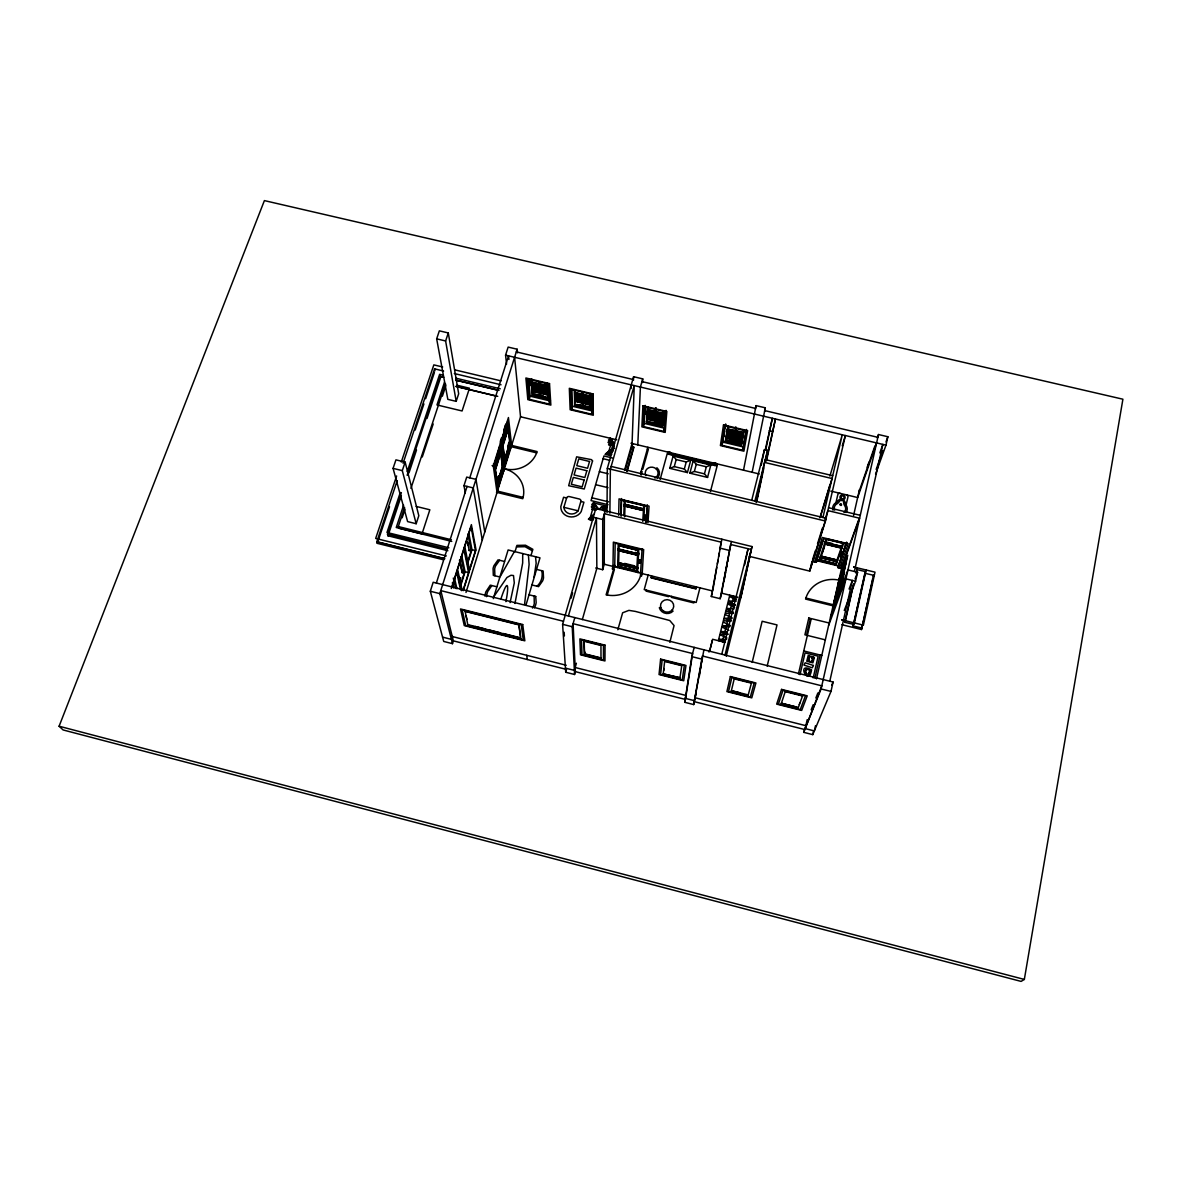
<?xml version="1.0" encoding="UTF-8"?>
<svg xmlns="http://www.w3.org/2000/svg" width="1182" height="1182" viewBox="0 0 1182 1182"><rect width="100%" height="100%" fill="white"/><g stroke="black" fill="none" stroke-linecap="round" stroke-linejoin="round"><path stroke-width="1.5" d="M503.458 457.36L503.059 454.021M595.684 567.995L602.687 569.709L602.731 519.519L606.662 506.103L594.413 503.133L590.069 518.233L593.586 519.09M607.001 512.441L607.312 468.412L633.611 376.703L642.727 378.861L642.565 382.51M531.708 383.692L547.621 386.987L531.737 383.337M531.708 382.022L547.547 385.76L531.649 382.525M547.901 391.316L532.122 387.74L547.857 391.36M547.68 390.754L532.018 386.691L547.798 390.252M531.93 385.583L547.768 389.218L532.018 385.347M531.797 384.815L547.547 388.568L531.811 384.8M609.882 513.136L610.37 469.151L634.261 385.598L632.06 443.486L624.554 470.096M548.33 397.994L532.683 394.699L532.299 386.706M609.868 455.233L609.882 453.814M593.128 520.08L593.157 518.632M612.97 566.414L613.369 542.124L643.658 549.541L642.195 573.61M618.674 515.293L619.043 498.863L649.051 506.147L648.002 522.444M617.639 567.567L618.201 545.109L638.738 550.147L637.512 572.457M618.555 566.385L618.644 564.213L636.847 568.705L636.743 570.729L618.585 566.252M619.102 545.67L618.969 549.083L637.6 553.649L637.822 550.265L619.102 545.67L637.822 550.265M620.757 514.333L621.244 500.149M621.126 516.238L621.584 498.553M623.786 515.588L624.288 500.267M624.672 516.83L624.997 506.192L643.407 510.668L642.757 521.38M625.056 504.3L643.466 508.925L625.027 504.433L625.13 500.991L642.018 504.936M631.129 388.509L631.262 384.889M590.498 396.561L574.644 392.587L590.645 395.97M590.572 400.993L574.777 397.108L590.705 400.403M590.557 399.885L574.792 395.778L590.69 399.294M590.542 398.792L574.836 394.448M590.527 397.684L574.718 393.547L590.66 397.078M590.616 404.274L574.954 400.107L590.749 403.697M574.836 399.413L590.601 403.18M574.94 398.955L590.734 402.604M590.586 402.087L574.821 398.142L590.719 401.496M633.463 380.353L633.611 376.703M637.792 444.86L640.408 387.046L642.727 378.861M575.22 404.347L590.793 408.056M643.363 426.539L644.382 406.815L665.289 411.779L663.782 431.415L643.363 426.539L644.84 421.28M485.034 596.275L485.3 593.955A16.164 15.159 -9.8 0 1 485.935 591.694L490.294 585.164L496.824 586.774M486.615 596.659L486.895 594.354A16.179 15.174 -9.7 0 1 487.811 591.355L491.875 585.563M645.195 405.382L644.249 423.378L664.653 428.253L664.934 424.663M645.224 414.069L645.608 406.859M638.738 554.21L638.797 553.087L635.355 552.393M640.348 560.076C637.778 557.712 638.753 564.715 640.009 563.12M663.59 410.819L662.393 426.658L646.643 422.905L647.514 407.007M647.825 407.302L646.938 421.856L662.807 425.21L647.115 421.191L647.913 407.036M643.466 508.925L643.673 505.482M642.107 548.655L640.585 572.635M643.702 520.435L644.618 505.216M645.933 522.237L647.352 504.817M646.273 522.355L647.145 508.319M646.569 522.4L647.115 513.579M656.158 407.834L654.813 423.998L655.537 407.834M662.762 425.195L663.723 412.873M665.496 417.497L666.042 410.346M532.314 388.76L547.96 392.424M532.402 389.927L548.034 393.532M547.975 395.216L532.358 391.212L548.108 394.625M599.156 509.531L601.461 506.783L606.573 506.694L606.307 508.467L604.977 508.349L604.903 510.284L603.78 510.698M502.66 458.01C501.848 446.042 501.537 463.846 502.823 457.951M663.191 418.236L647.293 414.35L663.324 417.807M647.396 413.301L663.412 416.67L647.47 412.858M647.441 412.267L663.486 415.517M647.633 409.622L663.634 413.375M647.042 418.783L662.925 422.402L647.189 418.221M662.999 421.22L647.175 417.379L663.072 420.969M663.043 420.304L647.248 416.227L663.161 419.846M647.278 415.473L663.117 419.285M647.115 419.315L662.895 423.156M664.698 660.96L663.176 674.331L679.872 678.527L681.866 664.934M735.81 426.82L733.461 442.748L736.12 428.697M524.557 604.43L529.108 564.464L528.428 555.141M663.383 416.049L647.544 411.735M647.47 411.218L663.442 415.015L647.603 410.627M663.516 413.892L647.647 409.726M503.222 451.716L503.34 457.39M614.537 448.539L612.365 445.703L608.582 444.816L609.306 443.25L608.065 442.408L609.129 440.975L608.494 440.177L610.193 438.256L610.533 442.792L612.202 445.245M582.283 392.232L582.992 406.859L582.889 392.232M595.698 510.269L591.872 509.353L592.61 507.743L591.369 506.886L592.448 505.408L591.798 504.581L593.527 502.601L593.852 507.27L595.551 509.797M721.966 445.289L724.906 425.934L746.005 430.957L742.547 450.209L721.966 445.289L723.354 439.985M725.497 424.456L722.793 442.112L743.375 447.018L746.522 429.45M663.841 669.825L663.974 668.51M723.901 436.453L724.699 431.149M725.246 427.603L725.792 424.072M563.474 621.274L440.812 590.631L453.356 640.866L452.484 643.658L443.723 641.457L430.322 591.251L433.188 582.253L833.088 682.029L830.99 691.426L812.773 734.628L803.671 732.338L821.8 685.826L702.359 655.98L693.701 704.575L684.718 702.3L691.81 656.631L694.174 647.381M741.69 443.087L741.188 445.437L725.305 441.654L727.92 426.037M684.718 702.3L686.062 695.474L575.176 667.52M686.343 693.657L692.608 653.543L573.093 623.682L575.368 671.657L574.57 674.494L565.705 672.248L562.602 624.332L595.802 508.526L752.003 546.557L741.424 595.107L726.236 656.232M540.189 396.561L539.11 381.978M540.765 396.546L539.716 381.978M722.261 590.394L720.178 598.698L711.313 596.511L721.862 539.214M1024.336 979.435L1122.9 399.206L264.399 200.6L59.1 726.221L63.089 729.944L1021.085 981.4L1024.336 979.435L59.1 726.221M534.087 577.185L536.155 563.267L535.549 556.752M716.765 567.478L712.716 590.985L604.224 564.257L604.371 513.712L721.109 542.154L719.868 549.394M717.385 563.858L718.006 560.238M718.626 556.619L719.247 552.999M693.701 704.575L703.925 649.805M514.968 603.485L522.666 562.987L522.71 553.59M699.33 676.163L699.936 672.647M700.557 669.13L701.162 665.629M701.783 662.112L702.389 658.596M741.188 445.437L743.936 429.908M742.562 438.522L741.794 442.437L725.984 438.153M743.094 435.331L744.084 429.879M742.414 438.95L726.369 435.375L742.488 438.714M742.621 437.828L726.531 434.311L742.636 437.754M726.827 432.804L742.843 436.646M742.902 436.128L726.871 432.184L743.035 435.552M743.168 434.71L727.033 431.105L743.242 434.474M727.196 430.115L743.419 433.469L727.299 429.627M743.478 432.848L727.373 428.963L743.596 432.376M725.659 440.192L741.557 443.989M741.971 441.388L726.088 437.266L742.104 440.871M726.191 436.527L742.222 440.118L726.295 436.158M503.488 455.395L503.325 456.429L503.517 455.159M743.522 470.2L756.066 405.618L765.315 407.805L764.606 411.351M720.178 598.698L731.392 541.533M755.401 409.164L756.066 405.618M723.96 581.352L725.645 572.31M726.324 568.69L726.989 565.07M727.669 561.45L728.348 557.83M799.8 702.921L799.948 702.743M799.446 704.044L799.239 704.413M663.767 670.135L663.9 669.662M742.724 437.118L726.679 433.38M752.151 472.268L765.315 407.805M532.299 388.893L547.857 392.734M575.058 401.245L590.631 405.367M761.208 465.398L764.458 449.648L767.576 450.386L765.36 460.877M838.112 590.616L837.861 591.694L838.274 590.631M765.153 450.298L772.348 418.265L765.773 449.781M756.303 501.67L764.562 462.413L832.039 478.533L820.308 517.095M756.229 502.542L762.257 473.908M756.879 501.109L763.882 467.88M766.291 459.931L775.451 418.989L766.512 460.995M510.077 602.613L514.288 582.933L513.505 575.545L510.979 575.265L506.945 577.51L494.135 596.186M744.645 564.863L748.088 548.729L721.759 654.252M740.73 597.885L751.264 549.497L730.639 544.474L721.567 593.157L737.775 597.146M841.909 624.702L861.501 629.533L872.685 578.633M861.501 629.533L873.705 575.309L864.84 573.27L865.505 571.586L856.625 569.532L857.26 567.833L856.049 573.226M862.121 628.07L853.153 625.972L865.505 571.586M854.409 622.929L866.14 569.99M844.258 610.444L855.605 581.219L857.6 572.265L847.952 569.916L830.518 617.048M875.567 474.1L885.983 445.141L887.859 436.734L878.492 434.533L877.31 437.975M853.153 625.972L864.884 573.152M815.521 725.645L814.339 730.919L805.178 728.6L807.203 719.646M829.794 681.216L852.385 580.421L849.09 589.035M854.379 571.482L882.865 444.402L879.836 452.928M853.803 624.406L844.82 622.308L853.123 585.267M853.714 583.701L845.396 620.816L841.82 619.944M505.896 601.653C508.718 588.134 508.895 574.511 500.799 599.259M844.716 566.119L846.194 561.745L841.82 581.056M842.485 581.042L844.509 572.103M803.671 732.338L821.091 688.958L878.492 434.533M812.773 734.628L813.556 731.141M836.324 564.302L816.644 559.529L816.393 560.608L838.466 565.986L846.814 542.39M837.669 560.401L820.456 556.367M841.732 546.453L842.899 543.026L826.839 539.14L825.73 542.582L841.761 546.306M840.225 555.673C841.082 546.971 844.347 557.815 840.107 555.525M837.846 567.567L846.504 542.449L837.846 567.567L841.54 568.468L859.609 518.233L827.873 510.594L824.608 521.085M813.186 677.951L818.166 656.158L805.045 652.907L800.022 674.671M838.555 567.744L838.88 566.37M841.037 556.013L842.692 551.639M814.886 678.158L820.16 655.02M816.467 678.867L842.574 563.962M853.581 515.5L859.447 489.629M833.088 606.824L833.546 604.815L805.843 598.018M839.353 579.21L839.146 580.14A29.535 27.393 20.1 0 0 805.577 599.082L833.295 605.893M834.61 601.771L839.988 578.87M798.205 707.486L781.302 703.231L796.52 707.058M845.987 512.5A7.328 6.664 16.1 0 0 846.061 505.054L847.922 497.164A2.083 1.891 16 0 0 846.312 494.844M835.689 563.799L820.131 559.869L835.689 563.799L836.428 561.627L820.796 557.83L820.101 560.017M836.989 560.032L841.126 548.108L825.184 544.237L821.327 556.22L836.989 560.032L821.327 556.22M835.94 502.675L837.787 494.741A2.083 1.891 15.6 0 1 840.239 493.382M798.426 674.035L811.251 618.6L829.158 623.003M725.792 439.29L725.305 441.654M785.395 691.204L802.696 695.533L798.042 708.225L781.139 703.984L785.469 690.894M815.565 562.144L815.876 560.785M749.107 556.308L809.759 571.113L825.45 521.026L845.396 435.537L842.249 445.865M816.422 560.623L816.673 559.529M809.759 571.113L812.064 561.287L816.289 562.322L816.673 560.682M826.144 538.741L842.012 542.582M822.923 517.48L842.278 434.799L829.867 476.124M734.391 678.099L731.215 691.44L748.029 695.666L751.53 682.708M767.177 666.131L777.017 624.923L762.154 621.259L752.18 662.378M748.221 694.913L731.407 690.687M725.009 655.064L752.003 546.557M751.722 500.311L764.458 449.648M729.782 595.181L718.39 640.526L724.862 642.136M754.87 501.079L767.576 450.386M722.424 641.59L733.771 596.171M502.749 458.276L502.35 459.059M696.213 693.42L694.381 700.66L685.324 698.37L686.21 694.898M708.712 651.814L710.175 648.933M709.466 651.725L712.613 639.27L724.699 642.284M711.313 596.511L712.155 593.187M742.547 450.209L743.463 446.663M699.951 587.838L696.183 602.465L644.234 589.626L648.164 575.087M696.493 586.981L695.991 588.932L651.09 577.865L651.607 575.93M694.1 601.948L693.849 602.923L671.302 597.353L671.553 596.378M715.007 465.56L715.642 463.137L716.927 463.832L716.484 465.531L715.007 465.56L667.209 453.725L660.162 479.419M669.839 642.343L674.065 625.559L669.751 620.506L635.414 611.419L628.927 610.37L622.633 612.778L617.831 629.77M710.441 491.549L717.193 465.708L714.164 463.167L713.367 463.876L713.721 464.866L716.927 463.832M837.152 593.615L836.723 594.856M707.56 477.425L704.457 473.849L706.319 466.787L710.825 465.043L707.56 477.425L689.874 473.184L693.169 460.817L710.825 465.043M668.79 595.684L668.524 596.659L646.037 591.103L646.303 590.128M689.874 473.184L694.381 471.426L696.257 464.378L693.169 460.817M687.422 472.593L684.334 469.018L686.225 461.97L690.731 460.226L687.422 472.593L669.766 468.338L673.119 456.016L690.731 460.226M614.758 565.336L606.1 594.812A29.048 27.186 0.9 0 0 640.526 575.885L640.467 574.467M642.461 572.62L641.516 576.136L640.526 575.885M669.766 468.338L674.272 466.595L676.178 459.562L673.119 456.016M646.066 515.574L646.007 518.942L644.855 518.632M669.204 454.568L669.854 452.174L671.14 452.854L670.667 454.553L668.377 452.189L667.579 452.898L667.919 453.888L671.14 452.854M640.408 560.165L640.275 563.075M663.782 431.415L664.757 427.899M644.353 509.486L624.155 504.448M644.574 518.455C642.845 517.155 647.145 514.17 644.914 515.293M584.425 654.547L584.011 641.22L600.958 645.461L600.988 658.699L584.425 654.547L585.075 652.198M613.236 565.424L612.261 568.926L614.374 569.443L607.238 595.063M640.452 473.849L647.854 447.284M641.205 474.987L642.136 471.648L641.132 471.411M576.373 663.235L574.378 670.371L565.424 668.125M602.687 569.709L604.519 563.164M646.643 422.905L647.234 420.807M565.705 672.248L566.503 669.411M582.342 619.604L596.851 568.276L596.452 517.982L568.409 615.999M625.322 470.2L632.813 443.678M626.785 471.367L633.626 447.106M627.125 471.441L633.966 447.195L631.956 446.707M574.57 674.494L572.221 626.726L574.821 617.595M571.113 598.151L572.62 592.891M612.468 438.803L608.242 453.46L611.715 454.287M566.621 497.991L563.873 507.344L578.146 510.816L580.864 501.449A2.172 1.995 -1.7 0 0 579.343 499.011L569.281 496.573A2.172 1.995 -2.4 0 0 566.621 497.991L563.578 497.253L560.815 506.59A10.83 9.988 -2.3 0 0 568.793 516.637A10.83 9.988 -2.3 0 0 581.204 511.57L583.923 502.202L580.864 501.449M591.842 414.247L591.591 394.271L570.832 389.336L571.571 409.415L591.842 414.247L592.862 410.76M526.02 604.933L539.982 557.83L508.112 549.955L493.308 598.639M647.337 415.03L663.117 419.344M571.571 409.415L572.62 405.928M530.969 555.599L532.846 549.32L525.532 545.227L516.933 545.404L515.042 551.669M549.364 404.111L548.093 383.943L527.423 379.023L529.196 399.294L549.364 404.111L550.428 400.639M496.987 490.604L504.374 468.796A26.447 24.024 -5.6 0 0 536.658 452.854L537.086 451.568L511.067 445.289M819.88 517.879L830.03 484.472M531.014 379.333L532.373 395.675L547.946 399.383L548.581 397.3M468.087 624.687L520.804 638.236M505.054 464.895L510.668 446.811L504.33 466.993M452.44 635.975L451.391 639.359L442.57 637.128M465.989 592.463L520.538 416.773L514.598 357.289M529.196 399.294L530.275 395.837M464.836 611.345L518.854 624.879L520.715 638.531L467.909 625.263L465.028 610.754M532.373 395.675L532.727 389.957M500.976 451.627L495.007 470.244M495.465 469.83L500.769 452.824L502.38 466.329L497.312 483.113L495.317 469.786L497.164 483.083M508.245 428.933L502.985 445.747L504.699 459.37L509.723 442.762L508.097 428.903M460.552 584.795L464.201 573.093L460.847 557.003M467.496 562.573L471.116 550.989L467.865 534.028M460.522 586.346L465.073 571.733L461.748 555.614M467.584 563.711L471.973 549.674L468.722 532.58M497.001 480.675L498.568 475.666M463.034 590.468L468.604 572.605L463.905 549.349L457.611 569.414L462.162 590.35M475.474 550.546L469.461 569.842L464.807 546.498L471.042 526.64L475.474 550.546L471.086 549.467M497.149 480.705L498.701 475.696M507.61 447.092L509.014 442.112M463.285 590.586L476.006 549.719L471.382 524.631L451.302 588.518M507.772 448.362L509.161 443.383M497.578 485.063C496.322 496.366 501.493 467.053 502.645 468.308L503.089 470.687L502.838 467.126L497.134 485.477M505.113 463.699L509.959 444.801L510.373 447.224M508.659 449.854L509.678 446.574M507.639 454.361L509.176 449.441M812.61 559.544L815.344 550.797M817.516 543.809L822.421 528.073M451.923 587.513L456.695 572.295L460.522 589.685M501.39 438.02L500.311 441.447L504.374 468.796A26.758 24.527 -7.4 0 1 523.109 497.371M504.079 429.421L505.704 424.279M503.872 431.164L505.852 424.368M497.031 492.436L493.278 465.915L508.437 417.542L511.629 445.422M502.38 444.831L508.304 426.407L502.38 444.831L501.803 440.265L507.61 421.708L510.816 448.067M497.873 489.732L494.342 464.541L500.222 445.777L503.547 471.47M507.758 421.738L501.803 440.265M494.667 464.098L495.184 467.806L494.519 464.068L500.016 447.003L500.503 450.77L500.075 445.747L494.342 464.541M502.586 443.634L502.247 439.867L507.403 422.92M498.198 455.173L499.794 450.091L499.395 447.047M504.123 436.232L505.704 431.194M494.652 468.338L496.248 463.241M501.67 445.924L503.237 440.901M459.163 582.652L460.729 577.629M810.379 568.483L826.1 518.248L611.138 466.417M814.531 561.893L822.244 537.485L848.233 543.764L839.589 567.995M436.35 583.051L467.067 486.423M469.771 477.838L508.555 355.856L508.94 359.461M452.484 643.658L439.822 593.63L517.155 349.222L508.142 347.094L505.571 355.147L506.561 364.189M816.393 560.608L822.894 540.263M465.309 492.864L463.979 485.669L466.713 477.085L475.977 479.345L484.768 531.93M816.289 562.322L823.81 538.726L846.12 544.134M818.89 561.228L826.174 538.608M822.642 551.876L823.765 548.359M416.182 523.729L418.812 515.707L405.145 462.103L395.94 459.857L393.074 468.368L407.613 521.602L416.182 523.729L402.294 470.613L405.145 462.103M456.193 401.348L458.675 393.769L448.288 332.955L439.349 330.842L436.66 338.85L447.83 399.353L456.193 401.348L445.614 340.963L448.288 332.955M398.275 526.655L404.584 507.388M410.937 488.373L445.451 383.825L445.836 385.908M402.175 517.79L405.042 509.102M422.27 456.991L433.173 423.998M442.363 396.192L445.245 387.519M400.284 492.51L386.987 532.476L448.865 547.783M407.229 471.648L439.63 374.325L443.206 375.182M387.519 534.249L401.378 492.628M407.14 475.282L440 376.29L443.56 377.147M401.378 495.539L387.992 535.786L447.86 550.723M408.972 472.889L416.507 450.017M426.983 418.517L440.369 378.255L440 376.29M403.609 505.187L396.236 527.497L422.018 533.865L429.849 509.782L416.153 506.413M444.476 382.244L436.971 404.938L462.088 410.967L469.476 388.213L456.976 385.229M397.211 480.601L376.792 541.829L444.875 558.717L376.762 541.725L377.294 543.351L443.427 559.766M403.077 463.255L434.607 368.828L443.605 371.104M377.294 543.351L389.528 506.753M415.163 430.056L423.91 403.919M425.653 398.689L434.4 372.537M396.62 475.947L375.684 538.431L446.338 555.939M401.274 462.059L433.838 364.883L442.674 366.981M867.189 467.245L868.977 462.088M858.856 492.273L874.902 445.91M876.601 442.925L857.659 497.548L830.813 491.121M835.955 565.38L843.8 542.878M876.172 469.387L882.939 450.49M886.012 441.891L887.859 436.734M842.16 565.735L858.457 520.375M839.117 579.15L847.76 555.274L841.318 583.745L832.852 606.765M847.125 557.653L838.747 580.805L839.929 581.086M838.127 583.553L846.046 561.701M834.684 600.205L835.393 598.255M833.857 602.318L841.894 580.525L840.757 583.657M839.264 590.409L841.037 585.592M839.412 590.439L841.185 585.622M828.612 625.441L845.928 578.855L855.605 581.219M855.014 578.988L857.6 572.265M574.748 394.98L590.675 398.186M844.82 622.308L845.44 620.727M811.177 709.761L813.186 704.723M815.861 698.015L817.855 692.992M873.07 576.875L873.705 575.309M532.299 390.341L547.901 394.108M831.685 685.383L833.088 682.029M534.471 607.799L534.825 607.075A16.267 15.292 -8.3 0 0 536.155 602.554L535.712 596.393M532.506 608.05L533.555 605.923A16.164 15.203 -8.4 0 0 534.279 603.677L534.131 596.038M595.506 509.058L596.496 507.344M612.158 444.521L613.133 442.866M610.872 454.405L610.134 455.646L605.287 454.302L610.296 449.692L612.778 451.155M593.586 514.377L588.488 519.134L590.867 520.449L591.665 519.725M500.37 576.269L514.406 551.536M595.92 509.974L597.9 507.891L593.527 502.601M656.04 468.752L656.985 467.836A7.816 7.166 3.5 0 1 657.133 478.222M499.617 560.268L495.553 566.001A16.075 15.011 -8.3 0 0 494.652 568.97L494.903 575.782M537.027 586.198L538.667 584.484A33.48 31.234 -8 0 0 540.026 582.534L540.735 581.16A16.193 15.159 -7 0 0 542.05 576.698L542.183 574.408A12.367 11.569 -6.7 0 0 541.962 572.132L541.637 570.64M594.354 507.093L595.787 505.748M611.02 442.615L612.424 441.314M593.586 504.699L594.635 503.783M610.252 440.295L611.271 439.409M612.69 451.391L610.207 453.371L605.287 454.302M602.155 509.028L606.573 506.694M593.482 518.174L588.488 519.134M516.475 546.897L525.089 546.705L532.402 550.827M660.708 607.415L659.32 607.74A8.067 7.609 6.6 0 0 673.046 611.138L671.997 610.207M609.07 444.639L611.33 444.58M592.374 509.176L594.664 509.117M714.164 463.167L715.642 463.137M668.377 452.189L669.854 452.174M728.925 601.017L736.135 601.283M727.063 608.464L734.273 608.73M725.866 613.192L733.091 613.458M724.61 618.216L731.85 618.482M723.96 620.801L731.2 621.067M722.704 625.839L729.944 626.105M722.542 626.504L729.782 626.77M721.271 631.543L726.708 631.749M720.621 634.158L727.876 634.424M719.35 639.226L726.605 639.492M608.553 442.231L610.089 442.437M591.857 506.694L593.408 506.915M516.312 351.896L632.828 379.437M641.959 381.594L755.357 408.381M764.606 410.568L877.871 437.325M436.66 338.85L445.614 340.963M505.571 355.147L885.983 445.141M769.231 430.662L772.334 431.386M455.055 369.922L501.02 380.87M575.058 401.038L590.764 404.776M454.346 373.542L501.035 384.785M534.752 394.005L543.395 396.059M580.628 404.938L591.044 407.421M655.98 422.89L662.984 424.56M729.383 440.369L741.735 443.309M532.905 393.975L548.463 397.684M577.038 404.495L590.926 407.805M725.763 439.926L741.646 443.708M455.676 378.151L500.252 388.789M550.324 400.993L530.157 396.177L528.709 379.245M456.016 380.116L498.701 390.296M440.029 376.423L443.59 377.28M456.03 380.249L498.715 390.429M765.271 459.591L832.704 475.681M456.001 386.351L497.755 396.325M456.016 386.484L496.44 396.133M520.538 416.773L616.797 439.837M630.981 443.235L759.258 473.967M671.391 453.578L713.573 463.684M667.579 452.898L671.479 453.829M713.367 463.876L717.282 464.822M671.273 454.021L713.455 464.142M670.829 454.405L713.647 464.674M647.352 449.101L648.357 449.337L642.816 469.195L641.811 468.944M676.178 459.562L686.225 461.97M696.257 464.378L706.319 466.787M674.272 466.595L684.334 469.018M694.381 471.426L704.457 473.849M507.994 426.82L507.551 422.949M508.452 427.721L502.542 446.131L504.359 460.522L510.151 442.378M828.552 507.699L860.274 515.322M612.335 457.981L603.928 455.957L591.044 500.592L608.05 504.729M603.13 458.719L609.735 460.3M502.247 439.867L505.202 466.136M510.299 443.649L504.655 461.793L504.906 464.866M607.312 468.412L825.45 521.026M511.23 446.722L536.702 452.869M599.392 471.662L608.213 473.79M595.639 484.679L608.021 487.678M825.08 541.755L832.084 543.454M493.485 463.817L493.825 466.284M502.823 465.93L496.972 484.251M502.38 466.329L500.828 451.583M492.096 465.619L493.278 465.915M503.384 470.244L497.711 488.535M624.244 500.414L642.89 504.936M621.126 500.208L646.894 506.472M591.857 497.77L608.538 501.833M827.932 558.687L833.133 559.958M853.729 566.976L875.005 572.162L863.392 625.145L841.865 619.841M853.685 567.079L857.231 567.951M816.511 560.076L836.886 565.026M497.445 491.106L523.153 497.386L522.754 498.701L496.47 492.288M393.074 468.368L402.294 470.613M463.979 485.669L473.258 487.93L482.256 540.011M593.305 517.214L602.731 519.519M719.602 548.034L729.146 550.369M839.914 579.372L844.391 566.71L840.047 585.903L844.79 565.617L840.284 584.795M842.692 582.977L841.466 582.682L833.221 605.095L834.418 605.391M838.644 582.549L834.226 601.298M838.57 583.051L839.604 579.919L835.319 598.786M840.121 585.371L835.999 596.615M838.245 590.719L837.196 593.482M641.796 549.778L615.172 543.247L614.714 566.843L615.32 565.823M624.687 563.415L634.704 565.883M616.59 566.725L628.588 569.68M632.015 570.522L638.871 572.206M730.181 596.038L737.021 597.723M651.179 577.54L696.08 588.606M810.261 619.161L811.074 619.353M728.304 603.47L735.16 605.154M451.391 539.775L398.245 526.537L398.762 528.324M398.733 528.206L451.746 541.415M726.413 611.05L733.268 612.734M468.766 550.413L471.116 550.989M807.365 635.414L825.332 639.861M504.522 561.48L498.036 559.869L493.987 565.617A16.075 15.011 -8.4 0 0 493.071 568.572L493.322 575.383L499.809 576.979M536.628 569.428L543.159 571.039L543.528 577.85A16.223 15.174 -6.9 0 1 542.641 580.85L538.578 586.627L532.018 584.972M447.49 549.098L387.489 534.131L388.036 535.904M724.507 618.644L731.377 620.343M803.76 650.957L821.8 655.434M721.079 632.267L727.979 633.98M464.201 571.512L468.604 572.605M461.852 572.516L464.201 573.093M719.158 639.95L724.344 641.235M712.362 640.289L710.441 647.884M529.108 594.812L535.668 596.437M430.322 591.251L439.822 593.63M562.602 624.332L572.221 626.726M691.81 656.631L701.576 659.068M821.091 688.958L830.99 691.426M585.844 641.191L601.077 645.017M666.412 661.388L681.778 665.23M734.317 678.409L749.802 682.28M464.94 611.05L518.942 624.584L520.568 636.537M664.58 661.403L681.674 665.688M734.214 678.852L751.427 683.166M785.291 691.662L802.593 695.991M475.12 626.445L485.684 629.105M489.215 629.991L499.764 632.651M503.296 633.522L519.134 637.512M584.632 653.809L599.525 657.561M733.076 691.115L739.814 692.8M601.106 658.271L584.543 654.104L584.144 640.762M452.278 636.537L566.237 665.259M695.119 697.764L805.843 725.674M453.356 640.866L564.715 668.968M575.368 671.657L685.457 699.434M694.425 701.694L804.336 729.427M602.569 509.353L604.504 509.959M609.912 451.007L611.862 451.642M604.549 507.669L605.908 508.127M730.003 596.747L736.489 599.85M728.747 601.727L735.234 604.844M728.127 604.179L734.628 607.297M726.871 609.188L733.387 612.306M725.512 614.625L732.027 617.758M723.606 622.234L730.121 625.381M722.35 627.214L728.88 630.375M720.429 634.867L726.974 638.029M608.316 451.849L609.942 452.957M591.576 516.608L593.216 517.746M606.396 453.149L607.518 453.962M589.611 517.952L590.749 518.78M613.458 446.973L612.572 445.422L614.507 443.398L610.193 438.256M601.86 507.108L602.318 508.496M452.366 582.741L453.725 587.986M453.297 578.057L455.661 588.473M454.597 578.353L456.946 588.784M466.166 615.985L466.934 619.457M457.035 570.3L461.468 590.631M459.65 560.091L462.295 572.62M459.502 560.061L462.147 572.576M464.245 547.34L469.136 571.763M467.555 542.036L469.21 550.531M467.407 542.006L468.072 545.39M434.607 368.828L434.976 370.793M526.729 655.301L527.275 659.512M501.715 452.337L502.173 455.957M517.155 349.222L517.509 352.842M529.654 380.515L530.083 385.613M531.826 379.038L532.122 382.673M531.708 379.437L531.915 383.337M547.532 383.19L547.887 388.627M547.458 383.456L547.798 388.893M546.897 383.101L547.946 399.383M564.169 632.281L564.39 635.946M571.925 389.809L572.516 406.283L592.758 411.1L592.581 394.714M574.895 391.478L575.235 402.279M574.748 389.942L575.161 402.545M574.26 389.602L574.792 405.781L590.424 409.504L590.202 393.384M846.061 505.054A5.747 5.216 16.4 0 1 845.16 502.616A3.132 2.852 16 0 0 842.692 499.971L841.244 499.617A3.132 2.852 15.9 0 0 837.875 500.873A5.733 5.216 15.3 0 1 835.999 502.645A7.328 6.664 16.1 0 0 833.059 510.196M843.978 512.397A5.747 5.23 16.1 0 0 844.761 505.778A7.314 6.634 16.4 0 1 843.593 501.523L842.781 500.474L839.752 500.607A7.299 6.634 15.3 0 1 836.856 503.887A5.747 5.23 16.1 0 0 834.669 510.151M645.933 475.652A6.427 5.895 3.5 0 1 648.623 467.821A6.427 5.895 3.5 0 1 657.266 470.185A6.427 5.895 3.5 0 1 654.961 478.119M612.852 450.416A3.251 2.97 0.9 0 1 614.152 445.599M613.281 446.663A2.645 2.408 0.9 0 1 613.975 446.22M612.926 449.707A2.792 2.541 0.9 0 1 613.074 446.826M578.146 510.816A7.816 7.21 -2.3 0 1 563.873 507.344M603.47 645.283L603.441 660.088L582.002 654.71L581.485 639.772L603.47 645.283M605.051 645.165L604.962 660.96L580.495 654.798L579.889 638.871L605.051 645.165M618.969 550.738L618.644 562.632L636.906 567.124L637.556 555.304L618.969 550.738M592.551 460.891L584.248 489.008L568.66 485.713L576.639 456.828L591.517 459.65L592.551 460.965M839.796 504.611C842.53 507.772 841.673 501.434 839.811 504.492M642.919 405.781L641.885 426.835L665.2 432.405L666.84 411.469L642.919 405.781M811.517 669.958C808.916 687.939 795.545 660.635 811.517 669.958M813.408 665.481L812.256 667.8L803.982 665.097L805.193 662.792L813.408 665.481M814.368 657.517L812.876 662.836L806.774 661.211L808.192 655.522L814.368 657.517M660.605 659.083L659.039 674.553L683.713 680.758L685.974 665.451L660.605 659.083M662.142 659.984L660.62 674.464L682.236 679.901L684.319 665.54L662.142 659.984M723.502 424.914L720.399 445.57L743.906 451.184L747.63 430.647L723.502 424.914M837.299 561.494L820.145 557.313L837.299 561.494M842.027 547.96L824.519 543.72L842.027 547.96M842.411 546.838L824.888 542.582L842.411 546.838M730.358 676.562L726.9 691.618L751.767 697.868L755.919 682.974L730.358 676.562M808.813 617.994L804.912 634.808L806.538 635.207L810.438 618.393L808.813 617.994M731.835 677.449L728.555 691.544L750.334 697.011L754.19 683.048L731.835 677.449M680.064 677.788L663.294 673.888L680.064 677.788M638.531 554.077L618.068 549.202L638.531 554.077M638.472 555.185L618.038 550.324L638.472 555.185M637.807 567.523L617.758 562.735L637.807 567.523M637.748 568.601L617.728 563.814L637.748 568.601M637.615 571.261L617.669 566.488L637.615 571.261M644.308 510.535L624.081 505.763L644.308 510.535M584.144 480.01L582.15 486.851L571.32 484.236L573.329 477.395L584.144 480.01M586.848 470.732L584.868 477.528L574.068 474.928L576.062 468.116L586.848 470.732M589.537 461.482L587.572 468.264L576.786 465.649L578.781 458.882L589.537 461.482M500.666 450.298L494.83 468.973L500.666 450.298M781.538 689.387L776.677 704.132L801.677 710.412L807.232 695.829L781.538 689.387M782.986 690.258L778.391 704.073L800.273 709.569L805.444 695.888L782.986 690.258M808.872 672.853L809.212 674.582L808.872 672.853M809.005 656.246L809.345 657.96L809.005 656.246M808.931 659.719L807.882 661.078L808.931 659.719M813.172 657.295L812.123 658.655L813.172 657.295M811.724 660.413L812.064 662.112L811.724 660.413M806.139 668.672L806.479 670.401L806.139 668.672M806.08 672.159L805.031 673.533L806.08 672.159M810.32 669.721L809.271 671.095L810.32 669.721M549.527 383.603L525.887 377.989L527.822 399.619L550.856 405.116L549.527 383.603M593.068 393.946L569.325 388.302L570.152 409.726L593.29 415.237L593.068 393.946M522.725 624.539L460.507 608.952L464.275 625.588L524.852 640.821L522.725 624.539M521.232 624.672L462.177 609.868L465.664 625.47L523.257 639.935L521.232 624.672M841.421 498.287A1.566 1.418 15.8 0 0 844.037 497.785A1.566 1.418 15.8 0 0 842.145 495.938A1.566 1.418 15.8 0 0 841.421 498.287M840.683 498.922A2.615 2.364 15.8 0 0 845.027 498.095A2.615 2.364 15.8 0 0 841.894 495.007A2.615 2.364 15.8 0 0 840.683 498.922M805.651 672.986A2.541 2.394 22.4 0 0 809.995 672.691A2.541 2.394 22.4 0 0 807.395 669.219A2.541 2.394 22.4 0 0 805.651 672.986M808.503 660.531A2.541 2.379 21.8 0 0 812.847 660.236A2.541 2.379 21.8 0 0 810.246 656.778A2.541 2.379 21.8 0 0 808.503 660.531M663.191 610.902A6.634 6.25 6.6 0 0 673.71 606.691A6.634 6.25 6.6 0 0 664.461 600.146A6.634 6.25 6.6 0 0 663.191 610.902"/></g></svg>
